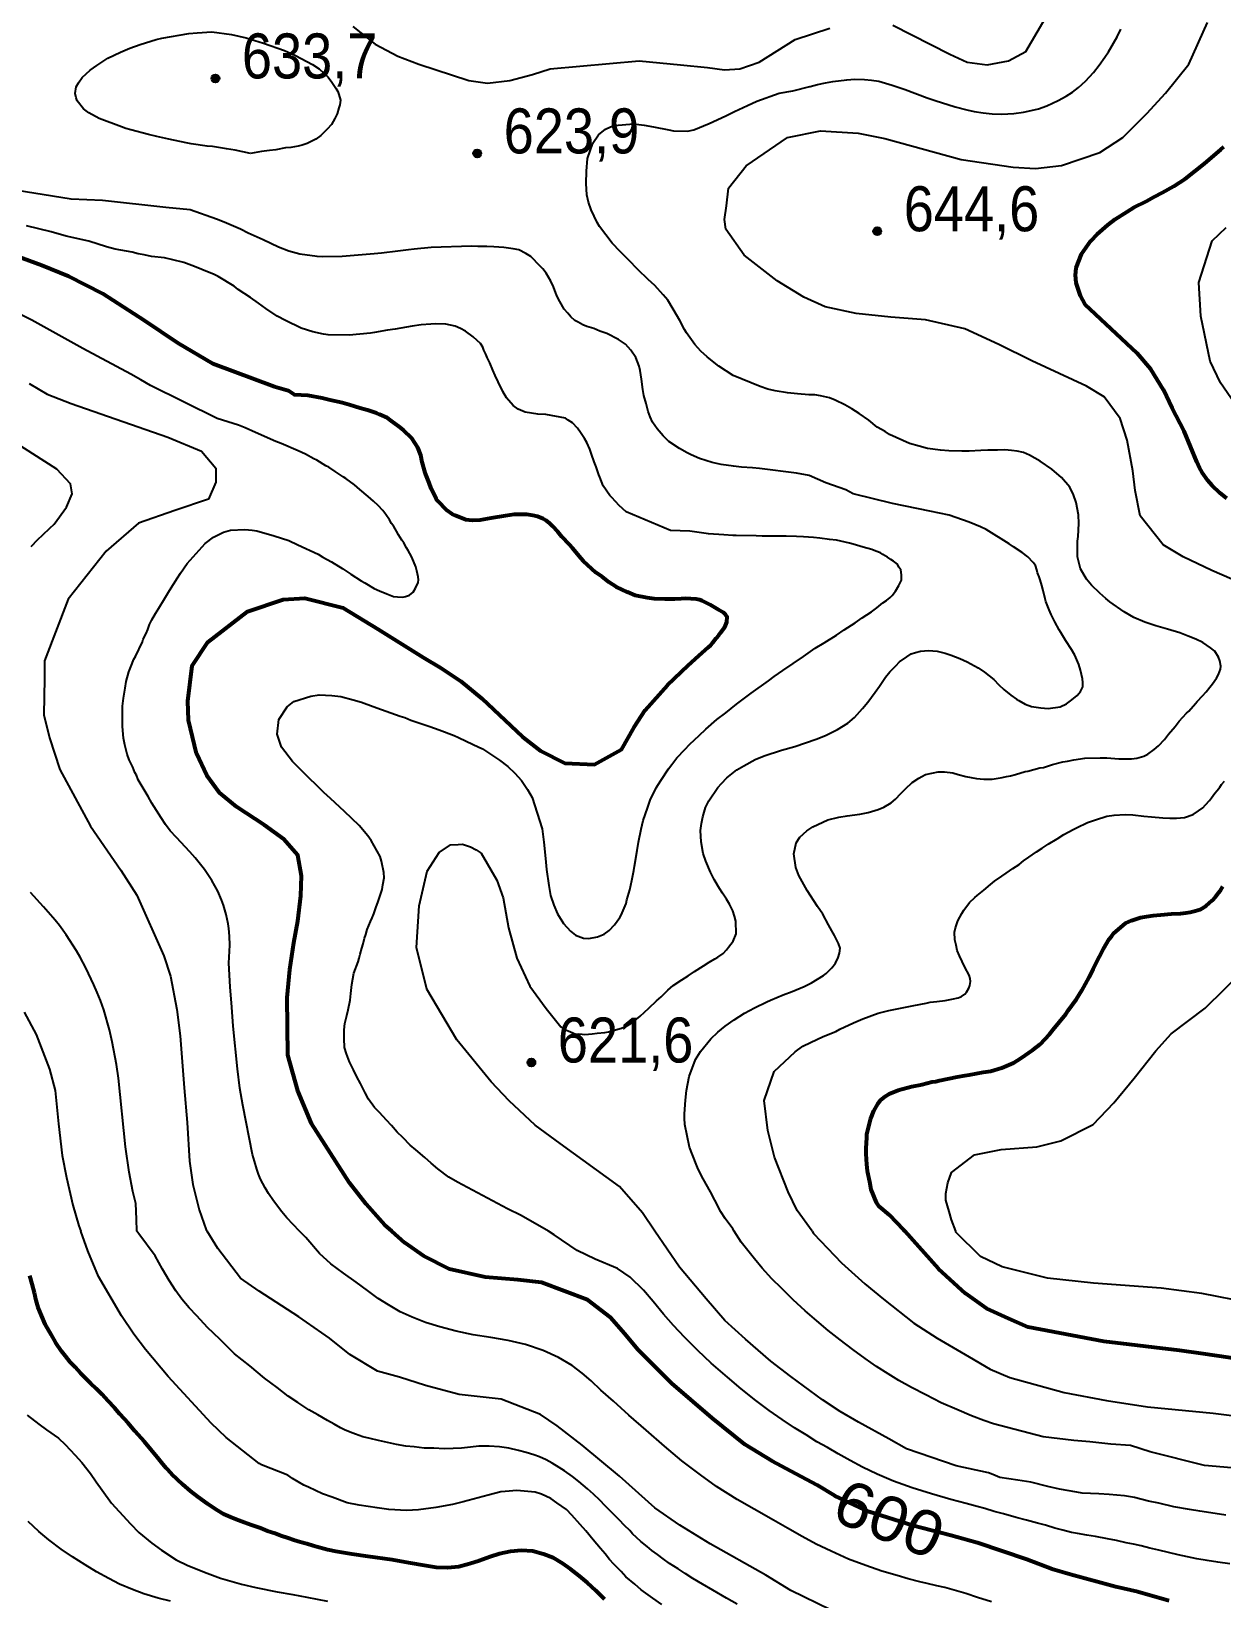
# Model space of a CAD drawing. Header units: metres. Extents: x 552626 to 559174, y 1843804 to 1852371.
# Drawn here: x 558202 to 558651, y 1847861 to 1848453 of the extents above; entities that cross this region are included whole.
import ezdxf
from ezdxf.enums import TextEntityAlignment as Align

# ---------------------------------------------------------------- set-up
doc = ezdxf.new("R2010")
doc.units = ezdxf.units.M
doc.header["$LTSCALE"] = 6.8
for name, color, linetype, lineweight in [('1', 7, 'Continuous', 25), ('2', 7, 'Continuous', 53), ('5', 7, 'Continuous', 25)]:
    doc.layers.add(name, color=color, linetype=linetype, lineweight=lineweight)
doc.layers.add('4', color=7, linetype='Continuous')

msp = doc.modelspace()

# ---------------------------------------------------------------- hatches: boundary and pattern name
at = {"layer": '5'}
for points in [[(558272.62, 1848435.64, 1), (558269.62, 1848435.64, 1)], [(558371.51, 1848407.3, 1), (558368.51, 1848407.3, 1)], [(558522.66, 1848377.88, 1), (558519.66, 1848377.88, 1)], [(558391.97, 1848063.74, 1), (558388.97, 1848063.74, 1)]]:
    msp.add_hatch(color=256, dxfattribs=at).paths.add_polyline_path(points)

# ---------------------------------------------------------------- linework, layer by layer
at = {"layer": '1'}
for points in [[(558526.98, 1848455.77), (558548.53, 1848444.82), (558555.1, 1848441.79), (558562.68, 1848440.77), (558570.76, 1848442.29), (558577.33, 1848445.83), (558588.85, 1848465.7)], [(558323.08, 1848455.24), (558331.43, 1848448.61), (558340.05, 1848444.07), (558347.99, 1848440.99), (558366.84, 1848434.8), (558373.89, 1848433.81), (558382.38, 1848434.91), (558390.87, 1848437.17), (558397.58, 1848439.23), (558431.22, 1848442.24), (558446.83, 1848440.77), (558457.07, 1848439.8), (558463.41, 1848438.82), (558469.27, 1848439.31), (558476.58, 1848441.75), (558490.17, 1848450.38), (558503.19, 1848454.58)], [(558655.06, 1848246.43), (558647.54, 1848249.73), (558636.73, 1848254.85), (558629.21, 1848259.36), (558620.41, 1848270.39), (558618.54, 1848279.95), (558617.7, 1848287.31), (558615.6, 1848298.9), (558612.86, 1848307.07), (558606.9, 1848315.26), (558600.25, 1848319.38), (558579.48, 1848328.96), (558567.07, 1848335.12), (558554.18, 1848340.97), (558539.38, 1848344.41), (558526.28, 1848345.35), (558513.13, 1848346.8), (558501.52, 1848349.32), (558493.38, 1848353.02), (558483.29, 1848359.19), (558470.86, 1848368.82), (558463.94, 1848378.7), (558463.5, 1848382.31), (558464.24, 1848387.52), (558464.99, 1848394.22), (558471.61, 1848402.6), (558487.23, 1848413.26), (558499.67, 1848415.85), (558513.92, 1848414.92), (558524.06, 1848412.87), (558552.87, 1848404.99), (558572.49, 1848402.1), (558580.9, 1848401.65), (558590.8, 1848402.79), (558605.29, 1848407.66), (558613.9, 1848413.28), (558623.01, 1848422.43), (558629.98, 1848430.05), (558638.88, 1848440.97), (558645.94, 1848456.83)], [(558413.07, 1848385.94), (558412, 1848388.92), (558411.41, 1848391.68), (558411.19, 1848395.94), (558411.3, 1848400.61), (558411.66, 1848405.4), (558413.64, 1848411.19), (558415.83, 1848414.36), (558418.51, 1848416.49), (558420.33, 1848417.34), (558421.91, 1848417.89), (558429.06, 1848418.44), (558433.12, 1848417.99), (558436.67, 1848417.3), (558442.36, 1848416.22), (558444.22, 1848415.89), (558449.45, 1848415.67), (558451.85, 1848416.22), (558457.69, 1848418.62), (558463.93, 1848421.53), (558467.21, 1848423.18), (558472.07, 1848425.38), (558475.7, 1848427.08), (558484.12, 1848430.05), (558489.23, 1848430.91), (558495.62, 1848432.6), (558495.74, 1848432.64), (558498.63, 1848433.39), (558501.54, 1848434.02), (558504.38, 1848434.49), (558509.68, 1848435.16), (558512.65, 1848435.36), (558516.31, 1848435.27), (558519.03, 1848435.02), (558521.76, 1848434.54), (558526.77, 1848433.1), (558531.74, 1848431.39), (558539.94, 1848428.28), (558542.99, 1848427.26), (558550.61, 1848424.9), (558554.94, 1848423.75), (558557.73, 1848423.17), (558561.21, 1848422.62), (558564.51, 1848422.29), (558568.27, 1848422.15), (558570.52, 1848422.19), (558572.74, 1848422.34), (558576.38, 1848422.87), (558579.33, 1848423.49), (558582.03, 1848424.2), (558585.23, 1848425.3), (558589.44, 1848427.24), (558592.5, 1848428.94), (558594.88, 1848430.49), (558597.17, 1848432.23), (558599.77, 1848434.58), (558602.78, 1848437.91), (558605.01, 1848440.65), (558607.18, 1848443.62), (558608.52, 1848445.71), (558611.73, 1848451.3), (558613.19, 1848454.24)], [(558405.43, 1848345.53), (558404.26, 1848346.95), (558402.81, 1848348.42), (558401.2, 1848351.34), (558400.13, 1848353.5), (558398.84, 1848356.82), (558397.77, 1848358.98), (558396.06, 1848361.98), (558394.77, 1848363.65), (558393.82, 1848364.73), (558390.3, 1848368.34), (558388.44, 1848369.5), (558385.73, 1848370.83), (558383.59, 1848371.22), (558380.06, 1848371.73), (558376.29, 1848371.94), (558373.63, 1848372.09), (558370.24, 1848372.15), (558367.86, 1848372.25), (558352.58, 1848371.77), (558346.18, 1848371.13), (558344.02, 1848370.88), (558339.97, 1848370.32), (558333.85, 1848369.62), (558331.04, 1848369.39), (558325, 1848368.78), (558319.03, 1848368.28), (558311.74, 1848368.18), (558309.54, 1848368.29), (558302.95, 1848369.26), (558298.9, 1848370.35), (558294.89, 1848371.9), (558289.19, 1848374.62), (558283.51, 1848377.16), (558280.61, 1848378.66), (558277.06, 1848380.16), (558274.37, 1848381.32), (558271.58, 1848382.42), (558261.6, 1848385.93), (558252.37, 1848386.8), (558228.4, 1848389.45), (558216.63, 1848390.03), (558192.27, 1848393.91)], [(558631.22, 1848187.84), (558633.71, 1848190.77), (558635.23, 1848192.68), (558637.98, 1848195.73), (558638.8, 1848196.56), (558641.39, 1848199.41), (558642.03, 1848200.21), (558644.06, 1848202.36), (558645.36, 1848203.79), (558646.79, 1848205.6), (558647.83, 1848206.9), (558649.33, 1848208.99), (558650.08, 1848210.36), (558650.85, 1848212.36), (558650.91, 1848213.46), (558650.58, 1848215.52), (558650.06, 1848216.92), (558648.71, 1848219.14), (558647, 1848220.5), (558644.13, 1848222.45), (558641.52, 1848223.7), (558638.55, 1848224.91), (558635.4, 1848226.1), (558630.77, 1848227.49), (558626.34, 1848228.71), (558622.25, 1848230.16), (558618.12, 1848231.97), (558614.41, 1848234.1), (558609.05, 1848237.86), (558607.54, 1848239.06), (558605.21, 1848241.07), (558602.04, 1848244.08), (558600.23, 1848246.34), (558597.95, 1848250.28), (558597.14, 1848253.38), (558596.79, 1848254.8), (558596.75, 1848260.73), (558597, 1848262.49), (558597.34, 1848267.46), (558597.15, 1848270.72), (558596.25, 1848275.36), (558595.28, 1848278.26), (558593.95, 1848281.12), (558590.79, 1848284.78), (558587.06, 1848287.91), (558582.68, 1848291.05), (558578.69, 1848293.24), (558576.38, 1848294.25), (558573.95, 1848294.71), (558571.91, 1848295.02), (558569.33, 1848295.27), (558566.6, 1848295.14), (558562.96, 1848295.09), (558560.32, 1848295.06), (558555.87, 1848294.82), (558553.05, 1848294.77), (558548.2, 1848294.85), (558544.98, 1848295.12), (558540.15, 1848295.84), (558537.04, 1848296.67), (558533.27, 1848297.7), (558525.77, 1848301.04), (558524.08, 1848302.21), (558521.15, 1848303.89), (558517.94, 1848306.44), (558514.27, 1848309.03), (558511.52, 1848310.72), (558508.87, 1848312.33), (558505.19, 1848314.1), (558503.09, 1848314.95), (558499.72, 1848315.66), (558497.58, 1848316.05), (558495.29, 1848316.07), (558490.97, 1848316.39), (558489.77, 1848316.53), (558487.18, 1848316.78), (558482.53, 1848317.52), (558479.81, 1848318.21), (558476.86, 1848319.24), (558466.71, 1848323.37), (558461.29, 1848326.86), (558458.28, 1848329.25), (558456.87, 1848330.36), (558454.52, 1848332.56), (558452.23, 1848335.03), (558449.07, 1848339.51), (558448.38, 1848340.71), (558446.53, 1848344.14), (558445.28, 1848346.28), (558444.03, 1848348.42), (558442, 1848351.84), (558440.21, 1848353.91), (558437.07, 1848357.39), (558434.62, 1848359.66), (558430.72, 1848363.41), (558427.3, 1848366.94), (558424, 1848370.22), (558420.99, 1848373.43), (558416.26, 1848379.64), (558415.35, 1848381.18), (558413.07, 1848385.94)], [(558404.43, 1848306.54), (558403.34, 1848307.23), (558395.97, 1848308.67), (558392.95, 1848308.78), (558388.12, 1848309.5), (558385.43, 1848310.65), (558383.62, 1848312.09), (558381.11, 1848314.9), (558379.74, 1848317.3), (558377.94, 1848321.02), (558376.85, 1848323.36), (558375.88, 1848325.43), (558374.75, 1848328.13), (558373.78, 1848330.21), (558373.28, 1848331.43), (558372.55, 1848332.99), (558372.15, 1848334.13), (558371.26, 1848335.49), (558370.03, 1848336.63), (558368.51, 1848338), (558365.62, 1848340.14), (558363.67, 1848341.19), (558361.66, 1848341.96), (558358.2, 1848342.75), (558354.35, 1848342.86), (558352.45, 1848342.73), (558348.83, 1848342.5), (558345.5, 1848342.03), (558339.06, 1848340.92), (558336.1, 1848340.49), (558331.17, 1848339.65), (558329.65, 1848339.38), (558321.62, 1848338.55), (558313.75, 1848338.74), (558311.99, 1848339), (558307.96, 1848339.91), (558303.51, 1848341.31), (558297.53, 1848344.09), (558294.5, 1848345.84), (558290.17, 1848348.63), (558287.38, 1848350.68), (558284.38, 1848352.9), (558279.75, 1848355.92), (558278.24, 1848357.12), (558272.16, 1848360.8), (558270.61, 1848361.54), (558266.02, 1848363.38), (558263.15, 1848364.51), (558259.14, 1848366.06), (558255.01, 1848367.05), (558251.83, 1848367.78), (558247.02, 1848368.32), (558244.21, 1848368.91), (558241.97, 1848369.38), (558239.62, 1848369.93), (558233.28, 1848371.12), (558229.94, 1848372.01), (558223.32, 1848374.11), (558214.78, 1848376.04), (558209.09, 1848377.62), (558199.71, 1848379.95)], [(558658.64, 1848309.24), (558650.79, 1848320.56), (558646.89, 1848328.73), (558643.38, 1848345.81), (558642.58, 1848358.45), (558647.71, 1848374.22), (558652.91, 1848379.31)], [(558345.25, 1848254.94), (558343.97, 1848257.26), (558343.31, 1848258.28), (558342.28, 1848260.07), (558341.52, 1848261.17), (558340.29, 1848263.13), (558339.58, 1848264.51), (558338.55, 1848266.31), (558337.69, 1848267.49), (558336.9, 1848268.77), (558335.47, 1848270.88), (558334.31, 1848272.3), (558332.54, 1848274.2), (558330.89, 1848275.83), (558328.76, 1848277.69), (558325.63, 1848280.34), (558323.7, 1848282.03), (558320.4, 1848284.49), (558319.42, 1848285.1), (558316.37, 1848287.03), (558313.9, 1848288.67), (558312.84, 1848289.18), (558309.49, 1848291.35), (558308.24, 1848291.85), (558305.11, 1848293.68), (558302.32, 1848294.91), (558295.99, 1848297.65), (558293.98, 1848298.43), (558286.2, 1848301.82), (558282.35, 1848303.57), (558279.86, 1848304.56), (558271.72, 1848307.1), (558246.6, 1848319.55), (558242.93, 1848321.73), (558239.17, 1848323.83), (558220.98, 1848333.52), (558201.81, 1848344.3), (558190.98, 1848349.7)], [(558534, 1848218.2), (558535.58, 1848218.75), (558537.54, 1848219.16), (558540.53, 1848219.41), (558543.75, 1848219.14), (558546.76, 1848218.39), (558549.02, 1848217.74), (558552.37, 1848216.39), (558555.16, 1848215.16), (558559.25, 1848212.89), (558561.72, 1848211.25), (558565.24, 1848208.46), (558567.11, 1848206.49), (558568.96, 1848204.69), (558571.67, 1848202.54), (558573.76, 1848201.05), (558574.64, 1848200.51), (558576.99, 1848199.13), (558579.45, 1848198.32), (558581.22, 1848198.07), (558582.98, 1848197.81), (558585.75, 1848197.58), (558590.25, 1848198.1), (558592.67, 1848199.29), (558594.19, 1848200.38), (558595.94, 1848201.77), (558596.68, 1848202.49), (558597.98, 1848203.92), (558598.77, 1848205.74), (558598.87, 1848207.3), (558598.7, 1848208.75), (558597.97, 1848211.95), (558597.26, 1848214.15), (558595.76, 1848217.63), (558594.59, 1848219.87), (558592.4, 1848223.08), (558590.49, 1848226.24), (558589.82, 1848227.26), (558588.29, 1848230.28), (558586.88, 1848233.03), (558586.03, 1848234.85), (558584.86, 1848237.91), (558584.55, 1848238.97), (558583.82, 1848242.17), (558583.33, 1848244.04), (558582.72, 1848246.16), (558582.32, 1848247.3), (558581.69, 1848248.78), (558581.47, 1848249.94), (558580.92, 1848251.52), (558580.06, 1848252.69), (558577.99, 1848254.83), (558575.88, 1848256.5), (558572.62, 1848258.6), (558570.94, 1848259.77), (558562.29, 1848265.17), (558560.16, 1848266.2), (558555.85, 1848267.99), (558548.25, 1848270.58), (558541.01, 1848272.09), (558526.91, 1848274.95), (558512.09, 1848278.65), (558509.29, 1848280.11), (558501.78, 1848282.81), (558495.47, 1848285.52), (558490.66, 1848286.42), (558476.71, 1848288.28), (558474.04, 1848288.43), (558469.9, 1848288.77), (558466.85, 1848289.06), (558462.12, 1848289.7), (558458.84, 1848290.51), (558454.01, 1848292.06), (558450.84, 1848293.43), (558449.39, 1848294.08), (558446.46, 1848295.75), (558442.41, 1848298.48), (558440.26, 1848300.52), (558437.94, 1848303.17), (558436.19, 1848305.71), (558435.32, 1848307.71), (558434.64, 1848309.73), (558433.82, 1848312.83), (558432.93, 1848315.83), (558432.58, 1848318.07), (558432.05, 1848321.94), (558431.58, 1848325.26), (558431.21, 1848326.86), (558430.56, 1848328.52), (558429.92, 1848330.18), (558428.04, 1848332.98), (558426.05, 1848335.21), (558423.38, 1848337), (558418.93, 1848339.23), (558416.36, 1848340.12), (558414.05, 1848341.13), (558411.41, 1848341.93), (558409.88, 1848342.48), (558408.12, 1848343.56), (558406.95, 1848344.15), (558405.43, 1848345.53)], [(558200.72, 1848320.3), (558207.56, 1848316.27), (558216.59, 1848312.82), (558253.18, 1848300.05), (558265.9, 1848294.74), (558271.21, 1848288.35), (558271.21, 1848283.04), (558268.55, 1848276.66), (558255.83, 1848272.4), (558242.04, 1848267.61), (558229.85, 1848256.98), (558215.53, 1848238.9), (558206.59, 1848215.52), (558206.51, 1848208.83), (558206.35, 1848195.18), (558208.39, 1848186.41), (558212.33, 1848174.52), (558223.92, 1848153.08), (558235.35, 1848136.39), (558241.45, 1848126.94), (558251.67, 1848104.06), (558254.09, 1848096.37), (558256.57, 1848083.79), (558257.85, 1848073.78), (558259.33, 1848054.15), (558260.45, 1848041.03), (558261.35, 1848026.47), (558262.63, 1848017.62), (558265, 1848008.12), (558267.68, 1848000.45), (558267.96, 1848000)], [(558410.18, 1848110.71), (558412.2, 1848110.58), (558415.5, 1848111.23), (558417.94, 1848112.24), (558419.88, 1848113.65), (558421.91, 1848115.8), (558423.89, 1848118.49), (558424.42, 1848119.37), (558426.29, 1848123.79), (558426.58, 1848125.19), (558427.69, 1848129.06), (558428.48, 1848132.53), (558429.15, 1848136.25), (558429.5, 1848137.94), (558430.46, 1848143.89), (558431.01, 1848147.05), (558431.91, 1848151.9), (558432.72, 1848155.19), (558434.29, 1848159.84), (558435.4, 1848162.89), (558437.6, 1848167.52), (558439.38, 1848170.37), (558442.34, 1848174.73), (558443.52, 1848176.42), (558445.43, 1848178.83), (558448.44, 1848182), (558450.4, 1848184.05), (558453.85, 1848187.37), (558456.33, 1848189.66), (558460.56, 1848193.34), (558463.91, 1848195.92), (558467.93, 1848199.12), (558473.56, 1848203.32), (558480.05, 1848207.99), (558482.15, 1848209.6), (558485.44, 1848211.9), (558489.34, 1848214.53), (558493.23, 1848217.17), (558497.71, 1848220.33), (558501.13, 1848222.37), (558505.72, 1848225.27), (558508.6, 1848227.24), (558512.85, 1848229.92), (558515.47, 1848231.77), (558518.95, 1848234.09), (558520.96, 1848235.6), (558523.22, 1848237.41), (558524.58, 1848238.29), (558525.99, 1848239.46), (558526.73, 1848240.18), (558528.09, 1848241.89), (558529.3, 1848244.04), (558530.26, 1848246.06), (558530.31, 1848247.99), (558530, 1848249.87), (558529.34, 1848250.89), (558528.75, 1848252.01), (558527.25, 1848253.2), (558526.26, 1848253.82), (558524.98, 1848254.68), (558524.09, 1848255.21), (558523.21, 1848255.75), (558522.33, 1848256.29), (558520.6, 1848257), (558519.08, 1848257.56), (558515.87, 1848258.47), (558512, 1848259.57), (558510.68, 1848259.97), (558505.71, 1848261.13), (558503.13, 1848261.38), (558499.42, 1848261.87), (558497.01, 1848262.14), (558493.25, 1848262.35), (558490.58, 1848262.5), (558486.74, 1848262.61), (558484, 1848262.66), (558477.61, 1848262.65), (558475.4, 1848262.76), (558467.81, 1848262.9), (558466.53, 1848262.93), (558463.13, 1848263.18), (558457.38, 1848263.56), (558450.32, 1848264.54), (558443.08, 1848264.74), (558426.3, 1848271.81), (558423.65, 1848274.24), (558420.84, 1848277.3), (558420.11, 1848278.04), (558417.6, 1848281.67), (558416.4, 1848284.91), (558416.02, 1848285.87), (558414.95, 1848288.85), (558414.18, 1848290.77), (558413.21, 1848293.67), (558412.54, 1848295.51), (558411.43, 1848298.03), (558410.52, 1848299.57), (558409.07, 1848301.87), (558407.88, 1848303.46), (558406.01, 1848305.44), (558404.43, 1848306.54)], [(558201.56, 1848258.69), (558204.08, 1848261.44), (558205.89, 1848263.11), (558208.61, 1848265.71), (558210.26, 1848267.17), (558214.84, 1848273.55), (558217.05, 1848278.71), (558216.32, 1848282.4), (558211.15, 1848287.94), (558194.51, 1848298.68)], [(558302.83, 1848000), (558298.08, 1848005.06), (558296.21, 1848007.28), (558293.02, 1848011.45), (558291.15, 1848014.26), (558289.89, 1848016.39), (558288.2, 1848019.67), (558287.43, 1848021.57), (558286.8, 1848023.42), (558285.84, 1848026.47), (558285.17, 1848028.97), (558281.46, 1848047.61), (558280.4, 1848054), (558279.46, 1848061.32), (558277.88, 1848077.5), (558277.33, 1848084.72), (558276.65, 1848092.28), (558276.23, 1848101.27), (558276.52, 1848108.08), (558276.46, 1848111.45), (558276.19, 1848114.34), (558275.9, 1848116.11), (558275.15, 1848119.63), (558274.12, 1848123.24), (558273.44, 1848125.16), (558272.04, 1848128.47), (558269.82, 1848132.56), (558267.03, 1848136.67), (558263.52, 1848141.12), (558261.48, 1848143.4), (558256.4, 1848148.75), (558254.06, 1848151.34), (558252.24, 1848153.67), (558250.56, 1848156.15), (558247.1, 1848161.73), (558245.71, 1848164.25), (558241.94, 1848170.61), (558241.29, 1848172.27), (558240.71, 1848173.39), (558239.94, 1848175.31), (558238.53, 1848178.07), (558237.82, 1848180.27), (558236.87, 1848183.81), (558236.4, 1848186.31), (558235.98, 1848190.74), (558235.97, 1848194.02), (558236.01, 1848198.41), (558236.4, 1848201.37), (558236.97, 1848205.18), (558237.4, 1848207.78), (558238.45, 1848211.37), (558239.14, 1848213.28), (558240.27, 1848216.14), (558240.89, 1848217.13), (558243.53, 1848222.73), (558243.87, 1848223.77), (558244.9, 1848225.89), (558245.64, 1848227.44), (558246.25, 1848229.24), (558247.05, 1848231.07), (558248.42, 1848233.42), (558249.73, 1848235.48), (558251.88, 1848239.02), (558253.81, 1848242.07), (558256.82, 1848246.88), (558257.9, 1848248.65), (558260.49, 1848252.33), (558267.19, 1848259.94), (558270.38, 1848262.31), (558274.18, 1848264.21), (558276.84, 1848264.88), (558282.19, 1848265.22), (558285.05, 1848264.91), (558286.81, 1848264.66), (558293.33, 1848262.76), (558298.82, 1848261.02), (558302.29, 1848259.41), (558309.92, 1848255.81), (558311.68, 1848254.74), (558314.99, 1848252.93), (558319.31, 1848250.32), (558322.28, 1848248.29), (558326.21, 1848245.82), (558327.5, 1848244.96), (558331.11, 1848242.91), (558333.14, 1848241.96), (558335.82, 1848240.81), (558338.39, 1848239.91), (558339.87, 1848239.72), (558341.9, 1848239.59), (558342.96, 1848239.89), (558344.46, 1848240.34), (558345.88, 1848241.5), (558346.71, 1848242.97), (558347.74, 1848245.1), (558347.8, 1848246.2), (558347.68, 1848247.28), (558347.23, 1848249.6), (558346.78, 1848251.1), (558345.99, 1848253.2), (558345.25, 1848254.94)], [(558437.13, 1848000), (558432.45, 1848006.9), (558423.72, 1848016.83), (558401.4, 1848033.17), (558391.86, 1848040.05), (558382.07, 1848049.21), (558375.32, 1848056.41), (558362.31, 1848072.28), (558350.98, 1848091.42), (558347.11, 1848107.18), (558348.13, 1848122.99), (558351.13, 1848136.06), (558355.59, 1848143.13), (558359.87, 1848145.98), (558362.78, 1848146.14), (558364.46, 1848146.29), (558367.51, 1848145.22), (558369.65, 1848144.15), (558371.56, 1848142.91), (558377.49, 1848132.66), (558379.81, 1848125.98), (558381.88, 1848114.65), (558385, 1848103.17), (558389.95, 1848092.55), (558396.05, 1848084.2), (558401.61, 1848077.24), (558402.89, 1848076.38), (558405.2, 1848075.37), (558407.31, 1848074.51), (558408.31, 1848074.54), (558409.69, 1848074.42), (558410.71, 1848074.27), (558413.41, 1848074.58), (558415.39, 1848074.8), (558418.28, 1848075.13), (558419.62, 1848075.38), (558421.84, 1848075.91), (558423.16, 1848076.33), (558424.48, 1848076.76), (558426.74, 1848077.75), (558428.02, 1848078.53), (558430.21, 1848080.06), (558431.63, 1848081.23), (558434.84, 1848084.25), (558437.72, 1848087.04), (558439.45, 1848088.61), (558442.09, 1848091.1), (558443.99, 1848092.87), (558447.3, 1848094.99), (558449.68, 1848096.54), (558452.06, 1848098.09), (558455.55, 1848100.22), (558457.67, 1848101.65), (558459.81, 1848102.9), (558460.93, 1848103.49), (558462.95, 1848105), (558464.16, 1848106.32), (558464.96, 1848107.33), (558466.71, 1848109.54), (558467.84, 1848112.4), (558467.67, 1848117.13), (558467.18, 1848118.99), (558466.57, 1848121.11), (558465.28, 1848123.61), (558464.25, 1848125.41), (558462.7, 1848127.78), (558461.49, 1848129.56), (558459.56, 1848132.9), (558458.15, 1848135.66), (558456.39, 1848139.84), (558455.42, 1848142.74), (558454.64, 1848147.12), (558454.42, 1848151.38), (558454.76, 1848154.07), (558455.29, 1848156.59), (558456.26, 1848160.08), (558457.51, 1848162.69), (558460.95, 1848167.65), (558462.33, 1848169.18), (558464.36, 1848171.33), (558468.04, 1848174.3), (558470.78, 1848175.9), (558475.07, 1848178.21), (558478.47, 1848179.61), (558484.97, 1848181.82), (558490.01, 1848183.22), (558498.09, 1848185.97), (558501.59, 1848187.28), (558506.17, 1848189.54), (558510.09, 1848192), (558512.58, 1848194.11), (558515.57, 1848197.47), (558517.57, 1848199.98), (558520.34, 1848203.67), (558521.99, 1848205.96), (558524.24, 1848209.41), (558525.84, 1848211.42), (558528.13, 1848213.69), (558529.61, 1848215.14), (558532.3, 1848217.09), (558534, 1848218.2)], [(558396.99, 1848000), (558386.59, 1848005.93), (558381.44, 1848008.4), (558362.53, 1848018.54), (558359.3, 1848020.45), (558355.1, 1848023.62), (558352.67, 1848025.71), (558350.24, 1848027.8), (558346.89, 1848030.8), (558344.68, 1848032.55), (558341.88, 1848035.42), (558339.73, 1848037.46), (558337.62, 1848039.95), (558335.75, 1848041.93), (558333.04, 1848044.9), (558331.27, 1848046.8), (558328.99, 1848049.91), (558327.72, 1848052.23), (558325.95, 1848055.77), (558324.56, 1848058.35), (558323.25, 1848061.03), (558321.81, 1848063.97), (558320.64, 1848067.03), (558319.91, 1848069.41), (558319.7, 1848072.85), (558319.79, 1848076.05), (558320.06, 1848078.46), (558320.71, 1848081.55), (558321.28, 1848083.71), (558321.97, 1848087.26), (558322.22, 1848089.84), (558322.65, 1848093.27), (558323.43, 1848097.56), (558325.04, 1848101.85), (558325.43, 1848103.17), (558325.81, 1848104.67), (558326.46, 1848106.94), (558326.92, 1848108.54), (558327.39, 1848110.79), (558327.97, 1848112.13), (558328.48, 1848114.02), (558329.69, 1848116.98), (558330.35, 1848118.43), (558330.9, 1848119.95), (558331.73, 1848122.24), (558332.65, 1848124.62), (558333.26, 1848126.43), (558334.05, 1848129.08), (558334.3, 1848130.84), (558334.82, 1848133.54), (558334.77, 1848135.55), (558333.91, 1848139.83), (558333.34, 1848141.59), (558329.92, 1848147.58), (558328.71, 1848149.36), (558325.43, 1848153.28), (558319.88, 1848158.66), (558314.58, 1848163.53), (558312.13, 1848165.8), (558303.71, 1848173.96), (558300.29, 1848177.49), (558296.03, 1848182.85), (558294.44, 1848187.87), (558295.09, 1848193.42), (558298.19, 1848198.15), (558300.79, 1848200.19), (558307.13, 1848202.19), (558310.27, 1848202.64), (558315.14, 1848202.38), (558318.46, 1848202.03), (558323.17, 1848200.75), (558326.28, 1848199.92), (558330.67, 1848198.23), (558333.9, 1848197.14), (558340.94, 1848194.67), (558342.64, 1848194.13), (558344.95, 1848193.12), (558352.07, 1848190.74), (558355.68, 1848189.51), (558361.31, 1848187.33), (558362.96, 1848186.52), (558368.45, 1848183.95), (558372.03, 1848182.26), (558378.45, 1848177.98), (558381.64, 1848175.61), (558384.21, 1848173.08), (558386.73, 1848170.26), (558389.02, 1848166.97), (558390.84, 1848163.89), (558394.56, 1848152.09), (558395.14, 1848147.04), (558395.77, 1848140.82), (558396.24, 1848136.67), (558397.03, 1848130.65), (558397.74, 1848126.81), (558398.98, 1848123.21), (558400.35, 1848119.99), (558402.61, 1848116.23), (558405.22, 1848113.34), (558407.21, 1848111.92), (558410.18, 1848110.71)], [(558467.08, 1848000), (558466.63, 1848000.9), (558463.65, 1848004.85), (558462.02, 1848007.33), (558459.78, 1848011.72), (558458.15, 1848014.82), (558455.39, 1848019.8), (558453.51, 1848023.42), (558452.74, 1848025.34), (558450.18, 1848031.79), (558448.46, 1848040.36), (558448.37, 1848042.72), (558448.37, 1848044.36), (558448.69, 1848049.51), (558449.1, 1848053.12), (558450.04, 1848058.43), (558452.5, 1848064.83), (558454.33, 1848067.96), (558458.26, 1848072.7), (558460.89, 1848075.19), (558463.73, 1848077.52), (558467.1, 1848079.92), (558471.02, 1848082.38), (558474.8, 1848084.45), (558479.47, 1848086.63), (558480.85, 1848087.34), (558485.55, 1848089.34), (558488.97, 1848090.55), (558493.59, 1848092.45), (558496.35, 1848093.86), (558500.86, 1848096.66), (558501.88, 1848097.33), (558504, 1848099.58), (558505.35, 1848101.29), (558506.39, 1848103.41), (558506.84, 1848105.02), (558507.08, 1848106.96), (558506.51, 1848108.72), (558505.9, 1848110.02), (558504.97, 1848111.74), (558503.95, 1848113.54), (558502.78, 1848115.78), (558500.58, 1848119.81), (558498.61, 1848122.69), (558494.62, 1848128.8), (558491.51, 1848134.38), (558490.34, 1848137.44), (558489.66, 1848142.56), (558490.55, 1848146.77), (558491.86, 1848148.84), (558494.5, 1848151.33), (558496.79, 1848152.78), (558502.51, 1848155.45), (558506.59, 1848156.46), (558509.82, 1848157.01), (558514.58, 1848157.65), (558517.7, 1848158.28), (558521.5, 1848159.36), (558523.68, 1848160.25), (558526.42, 1848161.84), (558528, 1848163.21), (558530.11, 1848165.46), (558531.83, 1848167.21), (558534.38, 1848169.6), (558536.84, 1848171.25), (558537.96, 1848171.84), (558539.42, 1848172.64), (558544.14, 1848173.64), (558546.6, 1848173.65), (558549.67, 1848173.18), (558551.65, 1848172.59), (558554.66, 1848171.84), (558556.62, 1848171.42), (558558.67, 1848171.11), (558561.35, 1848170.78), (558564.54, 1848170.87), (558568.3, 1848171.49), (558570, 1848171.77), (558571.52, 1848172.04), (558573.38, 1848172.53), (558577.08, 1848173.68), (558578.06, 1848173.89), (558582.58, 1848175.04), (558583.92, 1848175.29), (558587.36, 1848176.32), (558591.27, 1848177.32), (558592.97, 1848177.61), (558595.37, 1848178.15), (558599.59, 1848178.73), (558605.32, 1848178.93), (558607.88, 1848178.86), (558612.39, 1848178.56), (558614.95, 1848178.49), (558617.24, 1848178.47), (558619.22, 1848178.7), (558621.86, 1848179.55), (558623.42, 1848180.28), (558625.77, 1848182.01), (558627.35, 1848183.38), (558629.62, 1848185.83), (558631.22, 1848187.84)], [(558496.51, 1848000), (558490.85, 1848007.83), (558487.47, 1848014.9), (558482.37, 1848027.94), (558479.79, 1848038.06), (558478.37, 1848049.34), (558482.25, 1848060.33), (558490.15, 1848067.74), (558493.06, 1848069.96), (558495.97, 1848071.35), (558500.68, 1848073.57), (558505.53, 1848075.51), (558506.98, 1848076.33), (558512.13, 1848078.73), (558515.66, 1848080.31), (558521.48, 1848082.34), (558525.53, 1848083.34), (558531.18, 1848084.54), (558534.98, 1848085.24), (558539.66, 1848086.23), (558541.17, 1848086.5), (558543.67, 1848086.78), (558546.78, 1848087.23), (558549.26, 1848087.7), (558551.73, 1848088.16), (558552.94, 1848088.66), (558554.29, 1848089.54), (558554.92, 1848090.34), (558555.75, 1848091.79), (558556.08, 1848092.82), (558556.35, 1848094.39), (558556.23, 1848095.46), (558555.81, 1848096.77), (558554.29, 1848099.76), (558552.17, 1848104.03), (558551.39, 1848106.11), (558550.99, 1848108.06), (558550.48, 1848110.08), (558550.33, 1848112.95), (558550.69, 1848114.62), (558551.55, 1848117.34), (558553.05, 1848120.05), (558553.89, 1848121.32), (558556.01, 1848124.18), (558558.04, 1848126.13), (558558.95, 1848126.87), (558561.35, 1848128.86), (558563.9, 1848131.06), (558565.48, 1848132.23), (558568.15, 1848134.17), (558569.83, 1848135.26), (558572.35, 1848137), (558574.78, 1848138.63), (558576.44, 1848139.91), (558578.36, 1848141.31), (558581.29, 1848143.36), (558583.39, 1848144.78), (558585.74, 1848146.31), (558589.13, 1848148.33), (558591.66, 1848149.88), (558595.14, 1848151.82), (558596.43, 1848152.42), (558600.63, 1848154.44), (558603.58, 1848155.5), (558607.86, 1848156.81), (558610.62, 1848157.21), (558614.84, 1848157.43), (558617.66, 1848157.3), (558621.87, 1848156.88), (558624.71, 1848156.57), (558629.09, 1848156.17), (558631.63, 1848156.1), (558634.17, 1848156.03), (558637.2, 1848156.38), (558640.51, 1848157.48), (558642.53, 1848158.8), (558644.11, 1848159.98), (558645.16, 1848161.09), (558646.6, 1848162.7), (558647.47, 1848163.8), (558648.64, 1848165.47), (558649.6, 1848166.48), (558650.53, 1848167.85), (558651.24, 1848168.75), (558652.27, 1848170.04)], [(558241.47, 1848000), (558241.34, 1848004.48), (558240.99, 1848010.44), (558239.91, 1848014.99), (558238.52, 1848022.25), (558237.17, 1848031.85), (558234.48, 1848057.88), (558233.75, 1848063.05), (558232.16, 1848071.6), (558231.09, 1848076.11), (558228.9, 1848083.63), (558227.66, 1848087.17), (558226.48, 1848090.18), (558225.19, 1848093.16), (558222.14, 1848099.57), (558220.01, 1848103.56), (558218.6, 1848105.92), (558214.73, 1848112.01), (558212.23, 1848115.58), (558210.6, 1848117.58), (558206.15, 1848122.62), (558201.27, 1848128)], [(558550.82, 1848000), (558549.14, 1848004.3), (558548.29, 1848007.46), (558547.03, 1848011.68), (558547.03, 1848014.21), (558547.87, 1848018.21), (558549.14, 1848022.22), (558557.88, 1848028.9), (558567.94, 1848030.83), (558581.46, 1848031.86), (558590.45, 1848034.18), (558602.73, 1848040.35), (558610.54, 1848048.45), (558618.21, 1848057.82), (558626.41, 1848068.15), (558632.23, 1848074.6), (558645, 1848084.3), (558659.57, 1848098.58)], [(558198.81, 1848082.82), (558203.39, 1848074.34), (558208.48, 1848061.29), (558210.57, 1848053.17), (558211.89, 1848040.59), (558213.26, 1848028.66), (558214.87, 1848020.23), (558217.23, 1848009.83), (558219.54, 1848001.99), (558220.26, 1848000)], [(558439.72, 1847858.93), (558436.37, 1847861.29), (558431.93, 1847864.52), (558429.53, 1847866.57), (558426.21, 1847869.35), (558424.4, 1847871.39), (558421.67, 1847874.15), (558419.97, 1847875.95), (558418.32, 1847878.01), (558416.58, 1847880.14), (558413.79, 1847883.39), (558411.08, 1847886.74), (558408.97, 1847889.16), (558405.82, 1847892.71), (558403.75, 1847894.8), (558400.06, 1847897.28), (558397.79, 1847898.94), (558394.35, 1847900.62), (558391.85, 1847901.41), (558387.81, 1847901.78), (558384.97, 1847901.95), (558380.52, 1847901.61), (558378.95, 1847901.51), (558374.19, 1847900.22), (558370.4, 1847899.2), (558364.75, 1847897.72), (558360.7, 1847896.76), (558354.43, 1847895.62), (558347.88, 1847894.7), (558343.34, 1847894.43), (558336.64, 1847894.83), (558332.17, 1847895.39), (558325.39, 1847896.44), (558320.88, 1847897.34), (558315.24, 1847899.44), (558311.51, 1847900.75), (558306.32, 1847903.24), (558304.57, 1847904.03), (558300.29, 1847906.53), (558298.48, 1847907.82), (558288.47, 1847911.76), (558287.59, 1847912.21), (558275.14, 1847922.09), (558269.51, 1847927.49), (558253.22, 1847945.03), (558244.71, 1847955.25), (558240.32, 1847961.04), (558235.66, 1847967.97), (558227, 1847982.92), (558222.93, 1847992.61), (558220.26, 1848000)], [(558408.42, 1847905.4), (558405.97, 1847907.24), (558403.03, 1847909.45), (558400.96, 1847910.74), (558398.36, 1847912.33), (558396.01, 1847913.6), (558393.58, 1847914.7), (558391.38, 1847915.5), (558388.45, 1847916.37), (558385.58, 1847917.15), (558381.98, 1847917.98), (558378.39, 1847918.46), (558374.59, 1847918.78), (558370.63, 1847918.75), (558367.47, 1847918.42), (558364.02, 1847918.06), (558360.98, 1847917.88), (558357.52, 1847917.7), (558353.61, 1847917.99), (558350, 1847918.04), (558346.26, 1847918.5), (558343.04, 1847918.77), (558339.54, 1847919.44), (558336.16, 1847920.1), (558332.77, 1847920.85), (558329.6, 1847921.61), (558326.8, 1847922.32), (558324.05, 1847923.25), (558322, 1847923.99), (558319.85, 1847924.96), (558318.31, 1847925.73), (558316, 1847927.06), (558313.5, 1847928.41), (558309.78, 1847930.63), (558306.37, 1847932.48), (558302.27, 1847935.23), (558298.63, 1847937.64), (558294.4, 1847940.96), (558289.64, 1847944.42), (558284.09, 1847949.07), (558278.37, 1847953.71), (558272.8, 1847959.19), (558268.13, 1847963.55), (558264.06, 1847967.99), (558261.17, 1847971.04), (558258.48, 1847974.33), (558256.13, 1847977.41), (558253.58, 1847981.37), (558251.08, 1847985.64), (558248.37, 1847990.66), (558242.16, 1847999.03), (558241.47, 1848000)], [(558513.98, 1847853.14), (558503.44, 1847856.88), (558488.45, 1847864.16), (558479.03, 1847870.02), (558458, 1847881.88), (558446.52, 1847888.92), (558437.15, 1847895.43), (558423.82, 1847907.41), (558409.61, 1847919.15), (558400.16, 1847926.42), (558393.88, 1847930.71), (558379.07, 1847936.47), (558363.18, 1847938.25), (558350.44, 1847941.67), (558340.69, 1847944.79), (558332.33, 1847947.05), (558321.95, 1847953.44), (558314.17, 1847959.62), (558302.57, 1847967.68), (558287.58, 1847977.27), (558280.65, 1847982.28), (558272.08, 1847993.5), (558267.96, 1848000)], [(558564.26, 1847859.95), (558558.98, 1847861.61), (558554.62, 1847863.03), (558550.24, 1847864.35), (558546.66, 1847865.32), (558543.67, 1847866.01), (558539.97, 1847866.85), (558537.2, 1847867.52), (558532.83, 1847868.6), (558528.62, 1847869.87), (558522.9, 1847871.52), (558516.81, 1847873.67), (558510.31, 1847876.07), (558503.7, 1847879.02), (558498.08, 1847881.78), (558492.8, 1847884.65), (558487.23, 1847887.74), (558481.9, 1847890.74), (558474.6, 1847894.92), (558468.25, 1847898.64), (558460.46, 1847903.53), (558454.35, 1847907.87), (558447.31, 1847913.26), (558440.82, 1847918.7), (558433.89, 1847924.77), (558427.29, 1847930.49), (558421.49, 1847935.81), (558416.72, 1847939.92), (558413.07, 1847943.45), (558409.65, 1847946.34), (558405.86, 1847949.25), (558400.76, 1847952.26), (558394.92, 1847954.91), (558388.29, 1847957.22), (558381.77, 1847958.63), (558375.13, 1847959.87), (558368.52, 1847960.86), (558362.11, 1847962.19), (558355.86, 1847963.8), (558350.54, 1847965.46), (558345.43, 1847967.52), (558340.96, 1847969.52), (558336.48, 1847972.11), (558332.66, 1847974.54), (558328.53, 1847977.56), (558324.23, 1847980.7), (558319.56, 1847984.18), (558314.69, 1847987.7), (558310.41, 1847991.52), (558305.24, 1847997.62), (558302.83, 1848000)], [(558654.39, 1847874.3), (558649.86, 1847874.87), (558645.84, 1847875.51), (558641.87, 1847876.21), (558638.38, 1847876.91), (558634.83, 1847877.68), (558631.14, 1847878.51), (558627.55, 1847879.4), (558624.12, 1847880.23), (558620.88, 1847881.03), (558617.94, 1847881.71), (558615.24, 1847882.27), (558611.57, 1847883.09), (558608.1, 1847883.74), (558603.61, 1847884.65), (558600.34, 1847885.16), (558596.8, 1847885.81), (558594.47, 1847886.17), (558591.28, 1847886.97), (558588.28, 1847887.74), (558584.67, 1847888.84), (558581.65, 1847889.6), (558577.47, 1847890.84), (558573.64, 1847891.79), (558568.81, 1847893.2), (558565.37, 1847894.1), (558561.84, 1847895.18), (558558.94, 1847895.93), (558554.69, 1847897.08), (558548.9, 1847898.66), (558541.69, 1847900.71), (558534.39, 1847903.06), (558527.24, 1847905.59), (558521.16, 1847908.21), (558515.56, 1847910.83), (558510.89, 1847913.37), (558506.34, 1847915.84), (558502.3, 1847918.19), (558498.37, 1847920.43), (558494.27, 1847922.99), (558489.85, 1847925.68), (558485.23, 1847928.84), (558480.26, 1847932.24), (558475.31, 1847935.98), (558469.68, 1847940.43), (558464.51, 1847944.81), (558458.43, 1847950.17), (558453.41, 1847954.89), (558448.34, 1847959.89), (558444.18, 1847964.41), (558440.4, 1847968.66), (558436.5, 1847973.47), (558432.85, 1847977.68), (558427.85, 1847982.56), (558422.98, 1847985.95), (558414.54, 1847989.42), (558407.84, 1847992.67), (558399.12, 1847998.66), (558396.99, 1848000)], [(558480.94, 1847950.87), (558471.37, 1847959.16), (558463.61, 1847966.24), (558456.5, 1847974.43), (558446.38, 1847986.38), (558437.13, 1848000)], [(558655.03, 1847910.57), (558644.79, 1847911.51), (558624.3, 1847916.64), (558616.85, 1847918.98), (558609.41, 1847919.45), (558601.49, 1847920.38), (558595.44, 1847920.85), (558583.8, 1847922.25), (558565.08, 1847927.19), (558561.4, 1847928.43), (558556.77, 1847930.16), (558551.22, 1847932.56), (558545.24, 1847935.19), (558539.47, 1847938.14), (558534.09, 1847940.87), (558529.32, 1847943.63), (558525.22, 1847946.09), (558520.88, 1847948.88), (558516.52, 1847951.9), (558511.89, 1847955.35), (558507.16, 1847958.91), (558502.66, 1847962.52), (558498.28, 1847966.06), (558493.92, 1847969.96), (558489.44, 1847974), (558484.91, 1847978.48), (558481.3, 1847982.03), (558477.7, 1847985.98), (558474.74, 1847989.52), (558469.78, 1847995.88), (558467.08, 1848000)], [(558496.51, 1848000), (558497.12, 1847999.16), (558507.66, 1847988.02), (558516.41, 1847980.15), (558523.51, 1847974.28), (558534.98, 1847965.18), (558543.72, 1847959.63), (558555.85, 1847952.53), (558563.85, 1847947.8), (558571.28, 1847944.66), (558591.73, 1847939.04), (558607.77, 1847935.99), (558623.21, 1847933.65), (558648.06, 1847931.23), (558674.53, 1847927.98)], [(558661.78, 1847972.93), (558643.77, 1847976.39), (558628.35, 1847978.48), (558602.81, 1847980.31), (558585.48, 1847982.3), (558568.28, 1847986.5), (558560.11, 1847990.45), (558550.82, 1847999.67), (558550.82, 1848000)], [(558652.81, 1847892.63), (558648.83, 1847893.25), (558642.98, 1847894.16), (558639.08, 1847894.87), (558633.14, 1847895.86), (558627.5, 1847897.2), (558623.66, 1847898.01), (558618.28, 1847899.31), (558614.53, 1847900.04), (558608.82, 1847900.55), (558604.81, 1847900.75), (558598.62, 1847901.04), (558596.5, 1847901.38), (558589.96, 1847902.54), (558585.53, 1847903.53), (558579.19, 1847905.13), (558574.28, 1847905.9), (558567.51, 1847906.95), (558564.8, 1847908.05), (558563.23, 1847908.7), (558550.98, 1847911.36), (558532.19, 1847917.8), (558525.46, 1847921.52), (558514.06, 1847927.8), (558507.16, 1847931.9), (558500.49, 1847936.27), (558488.55, 1847945.06), (558480.94, 1847950.87)], [(558199.99, 1847930.53), (558204.45, 1847927.13), (558207.36, 1847924.97), (558211.81, 1847921.74), (558214.41, 1847919.38), (558218.11, 1847915.39), (558220.67, 1847912.61), (558223.9, 1847908.41), (558226.08, 1847905.33), (558228.36, 1847902.18), (558231.91, 1847897.27), (558234.7, 1847894.01), (558239.06, 1847889.36), (558242.17, 1847886.14), (558247.13, 1847882.05), (558250.76, 1847879.48), (558256.33, 1847875.79), (558260.65, 1847873.71), (558267.98, 1847870.73), (558273.09, 1847868.9), (558280.93, 1847866.56), (558286.39, 1847865.36), (558294.48, 1847863.71), (558300.41, 1847862.72), (558305.69, 1847861.67), (558313.43, 1847860.14)], [(558468.27, 1847858.99), (558464.19, 1847861.31), (558458.99, 1847864.29), (558455.14, 1847866.58), (558451.52, 1847868.74), (558448.57, 1847870.61), (558445.91, 1847872.34), (558442.7, 1847874.44), (558440.24, 1847876.17), (558438.09, 1847877.77), (558436.04, 1847879.38), (558434.25, 1847880.9), (558431.89, 1847882.77), (558430.23, 1847884.26), (558428.65, 1847885.68), (558427.63, 1847886.85), (558425.72, 1847888.8), (558423.63, 1847890.97), (558420.63, 1847893.89), (558418.4, 1847896.22), (558416.28, 1847898.37), (558413.99, 1847900.59), (558411.72, 1847902.62), (558408.42, 1847905.4)], [(558239.81, 1847864.56), (558234.94, 1847866.59), (558230.87, 1847868.7), (558226.23, 1847871.26), (558221.95, 1847873.86), (558217.07, 1847876.97), (558212.85, 1847879.87), (558208.22, 1847883.37), (558204.38, 1847886.57), (558200.34, 1847890.33)], [(558254.15, 1847860.17), (558249.49, 1847861.36), (558244.13, 1847862.95), (558239.81, 1847864.56)]]:
    msp.add_lwpolyline(points, dxfattribs=at)
msp.add_lwpolyline([(558284.31, 1848407.29), (558278.6, 1848408.55), (558275.25, 1848409.08), (558270.04, 1848409.94), (558268.02, 1848410.08), (558261.99, 1848410.94), (558260.12, 1848411.27), (558253.57, 1848412.71), (558248.98, 1848413.73), (558245.89, 1848414.38), (558239.2, 1848416.26), (558237.31, 1848416.77), (558235.61, 1848417.31), (558227.21, 1848420.54), (558223.31, 1848422.65), (558221.23, 1848424.14), (558218.87, 1848427.16), (558218.47, 1848428.3), (558218.1, 1848429.9), (558218.45, 1848432.4), (558219.37, 1848433.97), (558220.78, 1848435.96), (558223.84, 1848438.77), (558226.37, 1848440.52), (558230.53, 1848443.28), (558235.29, 1848445.56), (558238.77, 1848447.06), (558242.63, 1848448.41), (558248.71, 1848450.3), (558250.83, 1848450.91), (558261.03, 1848452.63), (558264.2, 1848452.9), (558269.82, 1848453.18), (558277.14, 1848452.28), (558282.67, 1848451), (558289.28, 1848449.02), (558297.18, 1848446.19), (558301.42, 1848444.3), (558307.74, 1848440.92), (558310.31, 1848439.21), (558313.76, 1848436.14), (558315.07, 1848434.28), (558316.62, 1848431.9), (558317.31, 1848430.7), (558317.71, 1848429.56), (558318.32, 1848427.44), (558318.17, 1848425.6), (558317.75, 1848424.46), (558317.1, 1848422.19), (558316.28, 1848420.55), (558314.91, 1848418.2), (558313.37, 1848416.47), (558311, 1848414.1), (558309.06, 1848412.69), (558305.78, 1848411.04), (558303.84, 1848410.45), (558302.34, 1848410), (558299.56, 1848409.59), (558297.58, 1848409.36), (558293.92, 1848408.67), (558291.57, 1848408.4), (558288.51, 1848408.05)], close=True, dxfattribs=at)
at = {"layer": '2'}
for points in [[(558653.27, 1848276.86), (558650.57, 1848279.06), (558647.72, 1848281.84), (558646.07, 1848283.75), (558643.93, 1848286.69), (558642.89, 1848288.48), (558641.82, 1848290.71), (558637.06, 1848302.36), (558632.55, 1848311.08), (558629.25, 1848318), (558624.44, 1848325.82), (558619.33, 1848331.83), (558599.7, 1848350.23), (558597.87, 1848353.49), (558596.31, 1848358.33), (558596.06, 1848361.31), (558596.29, 1848364.08), (558598.25, 1848369.23), (558601.78, 1848374.29), (558604.23, 1848376.76), (558608.21, 1848380.32), (558611.06, 1848382.48), (558615.4, 1848385.25), (558618.21, 1848386.95), (558622.87, 1848389.31), (558625.79, 1848390.92), (558628.89, 1848392.55), (558633.18, 1848394.87), (558637.42, 1848397.73), (558644.79, 1848403.51), (558647.36, 1848405.72), (558650.94, 1848408.78), (558652.09, 1848409.82)], [(558351.85, 1848282.79), (558351.08, 1848284.71), (558350.31, 1848286.63), (558349.22, 1848290.61), (558348.73, 1848293.29), (558347.57, 1848296.17), (558345.26, 1848299.65), (558342.16, 1848302.76), (558340.46, 1848304.12), (558337.58, 1848306.07), (558335.98, 1848307.35), (558333.09, 1848308.66), (558332.03, 1848309.17), (558328.52, 1848310.32), (558325.79, 1848311.01), (558321.72, 1848312.28), (558319.07, 1848313.07), (558314.49, 1848314.1), (558311.4, 1848314.75), (558305.99, 1848315.77), (558301.02, 1848316.11), (558298.68, 1848317.62), (558293.45, 1848319.12), (558270.08, 1848327.75), (558256.96, 1848335.63), (558244.15, 1848344.19), (558228.59, 1848354.23), (558215.75, 1848360.73), (558205.5, 1848364.96), (558189.79, 1848370.74)], [(558337.7, 1848000), (558335.12, 1848002.28), (558328.03, 1848010.21), (558321.71, 1848018.23), (558307.43, 1848040.64), (558302.28, 1848053.03), (558298.42, 1848066.48), (558298.23, 1848088.32), (558299.2, 1848098.85), (558300.75, 1848108.93), (558302.24, 1848117.2), (558303.33, 1848126.71), (558303.62, 1848134.33), (558302.2, 1848142.15), (558297.02, 1848148.11), (558289.72, 1848153.44), (558279.03, 1848160.32), (558272.63, 1848165.62), (558267.89, 1848172.15), (558263.97, 1848180.58), (558260.99, 1848193.09), (558260.68, 1848200.26), (558262.35, 1848213.7), (558268.27, 1848222.61), (558283.27, 1848234.23), (558296.77, 1848238.74), (558304.95, 1848239.17), (558319.38, 1848235.55), (558332.64, 1848227.56), (558349.7, 1848216.79), (558356.32, 1848212.92), (558363.84, 1848207.87), (558371.79, 1848201.32), (558387.08, 1848186.87), (558393.88, 1848181.48), (558403.15, 1848176.89), (558414.27, 1848176.36), (558424.55, 1848182.05), (558429.37, 1848190.44), (558433.52, 1848196.84), (558441.95, 1848206.29), (558449.71, 1848213.74), (558453.8, 1848217.41), (558457.45, 1848220.72), (558458.35, 1848221.64), (558458.99, 1848222.45), (558460.34, 1848224.15), (558461.32, 1848225.18), (558461.94, 1848226.16), (558463.61, 1848228.27), (558464.31, 1848230.18), (558464.44, 1848232.2), (558463.79, 1848233.04), (558463.07, 1848233.78), (558461.22, 1848234.75), (558459.26, 1848235.98), (558458.07, 1848236.76), (558456.05, 1848237.72), (558454.98, 1848238.23), (558453.94, 1848238.57), (558452.72, 1848238.88), (558450.7, 1848239.02), (558448.77, 1848239.07), (558447.05, 1848238.96), (558444.69, 1848238.88), (558442.87, 1848238.85), (558440.86, 1848238.8), (558436.92, 1848238.99), (558434.23, 1848239.32), (558429.74, 1848240.26), (558426.78, 1848241.47), (558422.52, 1848243.54), (558419.77, 1848245.23), (558417.26, 1848247.23), (558414.87, 1848248.96), (558410.19, 1848253.17), (558409.25, 1848254.25), (558405.97, 1848258.16), (558404.72, 1848259.48), (558402.01, 1848262.45), (558400.52, 1848264.29), (558398.45, 1848266.42), (558397.5, 1848267.5), (558396.1, 1848268.62), (558394.93, 1848269.21), (558392.83, 1848270.07), (558391.04, 1848270.5), (558388.72, 1848270.87), (558383.97, 1848270.87), (558380.75, 1848270.32), (558375.29, 1848269.42), (558371.16, 1848268.76), (558368.18, 1848268.51), (558365.68, 1848268.86), (558361.67, 1848270.41), (558360.5, 1848271.01), (558358.41, 1848272.5), (558355.2, 1848275.88), (558354.55, 1848276.71), (558352.64, 1848280.69), (558351.85, 1848282.79)], [(558531.53, 1848000), (558531.12, 1848000.51), (558525.75, 1848006.01), (558521.82, 1848009.36), (558520.91, 1848010.84), (558518.85, 1848015.76), (558518.34, 1848018.62), (558517.42, 1848022.63), (558517.21, 1848025.25), (558516.94, 1848029.23), (558516.97, 1848031.33), (558517.16, 1848035.28), (558517.27, 1848036.66), (558518.69, 1848042.58), (558519.9, 1848045.54), (558521.34, 1848048.17), (558522.37, 1848049.48), (558524.29, 1848051.07), (558525.65, 1848051.95), (558529.05, 1848053.35), (558534.19, 1848054.67), (558538.11, 1848055.48), (558541.93, 1848056.38), (558543.27, 1848056.62), (558544.69, 1848056.97), (558551.3, 1848058.28), (558554.24, 1848058.89), (558555.86, 1848059.07), (558561.22, 1848060.05), (558564.01, 1848060.46), (558568.25, 1848061.68), (558572.58, 1848063.64), (558575.4, 1848065.33), (558579.88, 1848068.49), (558582.63, 1848070.73), (558586.22, 1848074.42), (558587.66, 1848076.23), (558592.38, 1848081.98), (558593.32, 1848083.36), (558596.47, 1848087.74), (558598.38, 1848090.97), (558601.18, 1848095.95), (558602.73, 1848099.14), (558605.12, 1848103.79), (558606.61, 1848106.7), (558608.74, 1848110.41), (558609.64, 1848111.34), (558610.49, 1848112.62), (558614.99, 1848116.42), (558617.25, 1848117.41), (558620.59, 1848118.53), (558622.91, 1848118.98), (558625.43, 1848119.26), (558628.23, 1848119.5), (558632.3, 1848119.87), (558635.74, 1848120.08), (558637.72, 1848120.31), (558639.34, 1848120.5), (558641.38, 1848121.01), (558643.14, 1848121.57), (558645.36, 1848122.92), (558647.68, 1848125.01), (558648.89, 1848126.34), (558650.09, 1848127.85), (558650.81, 1848128.75), (558651.72, 1848130.32)], [(558559.04, 1847882.17), (558549.07, 1847885.01), (558534.5, 1847888.74), (558518.08, 1847893.93), (558505.17, 1847900.03), (558498.41, 1847904.01), (558488.54, 1847909.31), (558481.42, 1847913.12), (558471.18, 1847919.4), (558458.72, 1847929.29), (558443.58, 1847942.47), (558430.67, 1847955.26), (558425.73, 1847961.25), (558420.41, 1847967.33), (558411.66, 1847974.04), (558394.31, 1847980.66), (558385.34, 1847981.56), (558373, 1847982.59), (558359.53, 1847985.67), (558349.83, 1847990.6), (558342.7, 1847995.57), (558337.7, 1848000)], [(558700.89, 1847943.33), (558693.88, 1847945), (558686.9, 1847946.77), (558679.08, 1847948.13), (558671.2, 1847949.58), (558662.17, 1847950.94), (558653.7, 1847952.24), (558644.31, 1847953.64), (558635.28, 1847954.87), (558625.72, 1847956.06), (558616.32, 1847957.23), (558606.72, 1847958.32), (558578.21, 1847963.79), (558570.77, 1847967.06), (558562.39, 1847970.8), (558554.47, 1847976.4), (558544.23, 1847985.74), (558531.53, 1848000)], [(558313.57, 1847879.61), (558310.86, 1847880.36), (558308.06, 1847881.03), (558305.6, 1847881.8), (558303.28, 1847882.44), (558300.79, 1847883.25), (558298.54, 1847884.01), (558295.81, 1847884.87), (558293.67, 1847885.7), (558290.74, 1847886.68), (558288.14, 1847887.73), (558284.79, 1847888.94), (558282, 1847889.95), (558278.97, 1847891.07), (558276.78, 1847891.91), (558274.23, 1847893.08), (558271.32, 1847894.84), (558268.09, 1847896.92), (558264.47, 1847899.6), (558261.69, 1847901.77), (558258.8, 1847904.21), (558256.73, 1847906.14), (558254.52, 1847908.3), (558252.54, 1847910.48), (558250.76, 1847912.53), (558249.2, 1847914.53), (558246.75, 1847917.45), (558244.27, 1847920.45), (558240.71, 1847924.47), (558238.11, 1847927.45), (558235.04, 1847930.91), (558233.01, 1847933.21), (558230.48, 1847935.94), (558228.29, 1847938.27), (558226.02, 1847940.52), (558224.09, 1847942.41), (558222.1, 1847944.39), (558220.13, 1847946.39), (558218.12, 1847948.59), (558216.3, 1847950.51), (558214.42, 1847952.77), (558212.92, 1847954.69), (558210.84, 1847957.81), (558209.04, 1847960.92), (558206.86, 1847964.86), (558205.35, 1847968.14), (558204.12, 1847971.14), (558203.44, 1847973.82), (558202.72, 1847976.64), (558201.92, 1847979.94), (558200.99, 1847983.16)], [(558631.39, 1847860.26), (558619.55, 1847863.66), (558611.22, 1847865.66), (558594.1, 1847870.25), (558587.18, 1847872.29), (558577.63, 1847875.95), (558559.04, 1847882.17)], [(558418.05, 1847860.99), (558414.89, 1847864.18), (558411.74, 1847867.05), (558408.69, 1847869.67), (558405.32, 1847872.32), (558402.27, 1847874.44), (558398.73, 1847876.58), (558395.03, 1847878), (558391.02, 1847879.06), (558386.61, 1847879.27), (558382.65, 1847878.99), (558378.38, 1847878.04), (558374.85, 1847876.89), (558370.78, 1847875.46), (558367.15, 1847874.24), (558362.89, 1847873.21), (558358.8, 1847872.8), (558354.51, 1847872.87), (558350.67, 1847873.5), (558344.01, 1847874.61), (558337.84, 1847875.77), (558328.69, 1847877.07), (558322.67, 1847878), (558316.59, 1847878.94), (558313.57, 1847879.61)]]:
    msp.add_lwpolyline(points, dxfattribs=at)
at = {"layer": '5'}
for centre in [(558271.12, 1848435.64), (558370.01, 1848407.3), (558521.16, 1848377.88), (558390.47, 1848063.74)]:
    msp.add_circle(centre, 1.5, dxfattribs=at)

# ---------------------------------------------------------------- texts
at = {"layer": '4', "width": 1.1}
msp.add_text('600', height=17, rotation=338.477, dxfattribs=at).set_placement((558522.53, 1847883.39), align=Align.CENTER)
at = {"layer": '5', "width": 0.9}
for s, p in [('633,7', (558281.12, 1848435.64)), ('623,9', (558380.01, 1848407.3)), ('644,6', (558531.16, 1848377.88)), ('621,6', (558400.47, 1848063.74))]:
    msp.add_text(s, height=17, dxfattribs=at).set_placement(p)

doc.saveas('drawing.dxf')
